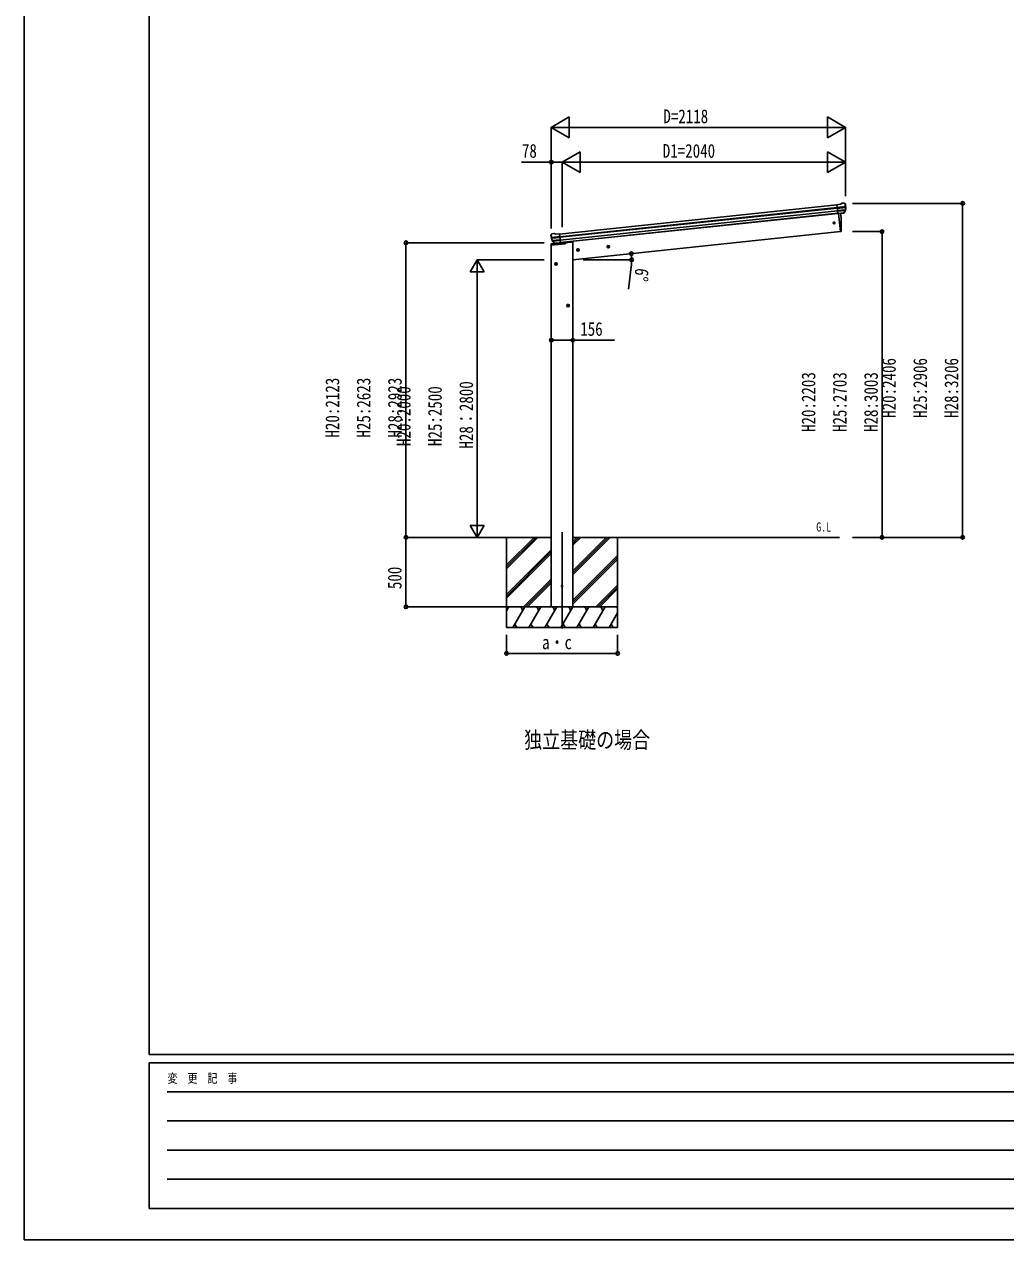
# Model space of a CAD drawing. Units: millimetres, scale not verified. Extents: x -12615 to 12615, y -8910 to 8910.
# Drawn here: x -12615 to -5549, y -8910 to -155 of the extents above; entities that cross this region are included whole.
import ezdxf
from ezdxf.enums import TextEntityAlignment as Align

# ---------------------------------------------------------------- set-up
doc = ezdxf.new("R2010")
doc.units = ezdxf.units.MM
doc.header["$LTSCALE"] = 40
for name, color, linetype in [('0-2_USER1', 3, 'Continuous'), ('0-3_YKK_12', 2, 'Continuous'), ('0-4_YKK_13', 4, 'Continuous'), ('0-5_YKK_A1', 4, 'Continuous'), ('0-6_YKK_D', 6, 'Continuous'), ('0-7_YKK_ZWAK', 7, 'Continuous')]:
    doc.layers.add(name, color=color, linetype=linetype)
doc.styles.add('ＭＳ ゴシック', font='')
doc.styles.get('ＭＳ ゴシック').set_extended_font_data('MS Gothic')

msp = doc.modelspace()

# ---------------------------------------------------------------- linework, layer by layer
at = {"layer": '0-3_YKK_12'}
msp.add_line((-8743.12, -3812.97), (-8743.12, -4506.29), dxfattribs=at)
at = {"layer": '0-4_YKK_13'}
for p, q in [((-6738.31, -1451.67), (-6764.83, -1454.46)), ((-6758.05, -1519.01), (-6764.83, -1454.46)), ((-6762.67, -1474.99), (-6702.93, -1468.71)), ((-6702.46, -1474.58), (-6762.06, -1480.84)), ((-6711.99, -1442.87), (-6712, -1442.87)), ((-6708.33, -1443.96), (-6708.33, -1443.96)), ((-6708.33, -1443.96), (-6704.01, -1447.46)), ((-6704.01, -1447.46), (-6703.15, -1448.16)), ((-6701.76, -1451.85), (-6702.07, -1450)), ((-6703.29, -1491.33), (-6760.33, -1497.33)), ((-6704.68, -1495.99), (-6759.86, -1501.79)), ((-6714.69, -1514.23), (-6758.07, -1518.79)), ((-6758.05, -1519.01), (-6748.1, -1517.97)), ((-6751.48, -1518.32), (-6737.77, -1648.7)), ((-6748.1, -1517.97), (-6747.83, -1518.03)), ((-6747.83, -1518.03), (-6722.5, -1515.37)), ((-6722.5, -1515.37), (-6722.24, -1515.25)), ((-6722.24, -1515.25), (-6714.55, -1514.44)), ((-6713.24, -1512.57), (-6703.79, -1494.27)), ((-6712.19, -1513), (-6702.07, -1494.74)), ((-6737.77, -1648.7), (-6735.72, -1648.41)), ((-8823.29, -1746.73), (-8822.05, -1737.31)), ((-8822.28, -1746.62), (-8823.29, -1746.73)), ((-8823.15, -1674.82), (-8823.24, -1672.95)), ((-8821.87, -1670.05), (-8822.56, -1670.92)), ((-8822.28, -1746.62), (-8720.77, -1735.95)), ((-8821.07, -1737.38), (-8822.28, -1746.62)), ((-8822.28, -1746.62), (-8821.07, -1737.38)), ((-8818.37, -1665.74), (-8821.87, -1670.05)), ((-8820.55, -1737.39), (-8821.76, -1746.57)), ((-8821.07, -1737.38), (-8821.16, -1736.45)), ((-8821.16, -1736.45), (-8821.07, -1737.38)), ((-8716.29, -1726.36), (-8821.07, -1737.38)), ((-8821.07, -1737.38), (-8716.29, -1726.36)), ((-8716.29, -1726.43), (-8820.55, -1737.39)), ((-8819.62, -1737.8), (-8819.67, -1737.3)), ((-8716.29, -1726.94), (-8819.62, -1737.8)), ((-8758.76, -1684.79), (-8818.5, -1691.07)), ((-8818.37, -1665.74), (-8818.37, -1665.73)), ((-8817.75, -1696.91), (-8758.14, -1690.64)), ((-8815.01, -1663.91), (-8815.01, -1663.91)), ((-8800.24, -1732.46), (-8813.93, -1716.71)), ((-8813.44, -1713.12), (-8756.41, -1707.13)), ((-8799.3, -1731.83), (-8812.34, -1715.89)), ((-8811.12, -1717.39), (-8755.94, -1711.59)), ((-8789.93, -1732.57), (-8797.63, -1733.38)), ((-8797.53, -1733.14), (-8754.16, -1728.58)), ((-8789.66, -1732.64), (-8789.93, -1732.57)), ((-8764.33, -1729.97), (-8789.66, -1732.64)), ((-8787.44, -1667.05), (-8760.92, -1664.26)), ((-8764.08, -1729.86), (-8764.33, -1729.97)), ((-8754.13, -1728.81), (-8764.08, -1729.86)), ((-8754.13, -1728.81), (-8760.92, -1664.26)), ((-8751.29, -1729.11), (-8751.29, -1730.61)), ((-8716.29, -1730.98), (-8716.29, -1726.36))]:
    msp.add_line(p, q, dxfattribs=at)
for points in [[(-6738.31, -1451.67), (-6726.71, -1444.7), (-6726.71, -1444.7)], [(-6725.48, -1444.29), (-6725.48, -1444.29), (-6712, -1442.87)], [(-8801.52, -1662.49), (-8801.52, -1662.49), (-8815.01, -1663.91)], [(-8787.44, -1667.05), (-8800.23, -1662.64), (-8800.23, -1662.64)], [(-8821.16, -1736.45), (-8716.29, -1725.43), (-8716.29, -1726.36)]]:
    msp.add_lwpolyline(points, dxfattribs=at)
for centre, radius in [((-6784.57, -1586.15), 6.5), ((-8742.87, -4201.21), 5)]:
    msp.add_circle(centre, radius, dxfattribs=at)
for centre, radius, start, end in [((-6725.16, -1447.28), 3, 96.02369, 120.97631), ((-6711.47, -1447.85), 5, 51.04426, 95.95574), ((-6895.31, -1473.5), 192.44, 1.4271, 6.57578), ((-6902.65, -1472.97), 200.2, 354.20009, 359.53883), ((-6657.66, -1466.6), 45.32, 182.67122, 185.64518), ((-6702.27, -1475.92), 1.35, 95.1605, 97.91927), ((-6699.66, -1474.36), 2.74, 179.02151, 184.43412), ((-6902.65, -1472.97), 202, 354.13916, 6), ((-7632.38, -1608.49), 900, 357.63919, 5.84085), ((-6714.81, -1511.55), 2.99, 285.2717, 331.00739), ((-6706.46, -1492.9), 3, 332.69111, 354.20009), ((-6704.69, -1493.29), 3, 331, 354.13916), ((-8801.21, -1665.48), 3, 71.02369, 95.97631), ((-6736.14, -1645.44), 3, 278, 357.63919), ((-8622.26, -1653.71), 202, 186, 197.86084), ((-8821.06, -1737.45), 1, 96, 172.5), ((-8821.78, -1740.97), 3.66, 78.7113, 94.17753), ((-8821.78, -1740.97), 3.66, 78.7113, 94.17753), ((-8629.33, -1655.76), 192.44, 185.42422, 190.5729), ((-8863.22, -1698.41), 45.32, 6.35482, 9.32878), ((-8814.48, -1668.88), 5, 96.04426, 140.95574), ((-8820.52, -1697.27), 2.74, 7.56588, 12.97849), ((-8817.65, -1698.25), 1.35, 94.08073, 96.8395), ((-8622.26, -1653.71), 200.2, 192.46117, 197.79991), ((-8811.67, -1714.74), 3, 197.86084, 221), ((-8810.02, -1713.99), 3, 197.79991, 219.30889), ((-8797.98, -1730.5), 2.99, 220.99261, 266.7283), ((-8721.29, -1730.98), 5, 276, 0)]:
    msp.add_arc(centre, radius, start, end, dxfattribs=at)
for centre, major_axis, ratio, start_param, end_param in [((-6704.02, -1451.46), (-0.87, 5.91), 0.020485, 0.671432, 1.5691306), ((-6709.41, -1446.94), (5.88, -1.31), 0.24881, 0.460585, 0.4641038), ((-6705.03, -1450.49), (-2.34, 1.9), 0.995767, 3.9859716, 4.712389), ((-6900.34, -1494.92), (-20.92, 199.05), 0.994373, 4.7113789, 4.7277536), ((-6715.01, -1511.25), (-0.11, 3), 0.642905, 3.2459383, 4.203928), ((-6714.87, -1511.45), (1.66, -2.51), 0.997631, 5.8041905, 5.8929484), ((-6714.94, -1511.35), (3.53, -2.11), 0.650902, 5.2561448, 5.3289554), ((-6712.57, -1511), (1.08, 3.13), 0.040856, 2.1135035, 2.1416249), ((-8820.23, -1672.8), (1.9, 2.34), 0.995767, 1.5707963, 2.2972137), ((-8816.69, -1668.42), (-5.48, -2.51), 0.24881, 5.8190815, 5.8226003), ((-8821.02, -1673.96), (-0.38, 5.97), 0.020485, 4.7140547, 5.6117533), ((-8619.95, -1675.65), (-20.92, 199.05), 0.994373, 1.5554317, 1.5718064), ((-8800.28, -1730.42), (-1.71, 2.84), 0.040856, 4.1415604, 4.1696818), ((-8797.85, -1730.17), (-0.51, 2.96), 0.642905, 2.0792573, 3.037247), ((-8797.89, -1730.27), (-3.02, -2.79), 0.650902, 0.9542299, 1.0270405), ((-8797.93, -1730.39), (-1.1, -2.8), 0.997631, 0.3902369, 0.4789948)]:
    msp.add_ellipse(centre, major_axis=major_axis, ratio=ratio, start_param=start_param, end_param=end_param, dxfattribs=at)
at = {"layer": '0-5_YKK_A1'}
for p, q in [((-8760.71, -1666.25), (-6764.62, -1456.45)), ((-8758.72, -1685.14), (-6762.64, -1475.35)), ((-8758.29, -1689.32), (-6762.2, -1479.52)), ((-8756.19, -1709.18), (-6760.11, -1499.38)), ((-6758.35, -1516.12), (-8754.44, -1725.92)), ((-6758.25, -1517.12), (-8683.54, -1719.47)), ((-6751.48, -1518.32), (-6737.77, -1648.7)), ((-6737.77, -1648.7), (-8665.12, -1851.27)), ((-8820.62, -4351.27), (-8820.62, -1746.45)), ((-8683.54, -1719.47), (-8682.93, -1725.27)), ((-8665.12, -4351.21), (-8665.12, -1725.27)), ((-8410.89, -1749.63), (-8416.96, -1754.04)), ((-8409.06, -1767.04), (-8411.15, -1747.15)), ((-8404.03, -1752.68), (-8410.89, -1749.63)), ((-8618.95, -1779.05), (-8638.85, -1781.14)), ((-8629.68, -1772.63), (-8635.76, -1777.04)), ((-8635.76, -1777.04), (-8634.97, -1784.5)), ((-8634.97, -1784.5), (-8628.12, -1787.56)), ((-8627.85, -1790.04), (-8629.95, -1770.15)), ((-8622.83, -1775.68), (-8629.68, -1772.63)), ((-8400.16, -1756.05), (-8420.05, -1758.14)), ((-8416.96, -1754.04), (-8416.18, -1761.51)), ((-8416.18, -1761.51), (-8409.32, -1764.56)), ((-8776.12, -1880.82), (-8796.12, -1880.82)), ((-8786.12, -1873.31), (-8792.62, -1877.07)), ((-8792.62, -1877.07), (-8792.62, -1884.57)), ((-8792.62, -1884.57), (-8786.12, -1888.32)), ((-8786.12, -1890.82), (-8786.12, -1870.82)), ((-8779.62, -1877.07), (-8786.12, -1873.31)), ((-8689.12, -2180.82), (-8709.12, -2180.82)), ((-8699.12, -2173.31), (-8705.62, -2177.07)), ((-8705.62, -2177.07), (-8705.62, -2184.57)), ((-8705.62, -2184.57), (-8699.12, -2188.32)), ((-8699.12, -2190.82), (-8699.12, -2170.82)), ((-8692.62, -2177.07), (-8699.12, -2173.31)), ((-9271.75, -3851.27), (-8820.62, -3851.27)), ((-9143.12, -3851.27), (-9143.12, -4501.27)), ((-9143.12, -4077.9), (-8916.48, -3851.27)), ((-9143.12, -4063.76), (-8930.63, -3851.27)), ((-9143.12, -4049.61), (-8944.77, -3851.27)), ((-8665.12, -3851.27), (-6746.17, -3851.27)), ((-8665.12, -4120.4), (-8395.98, -3851.27)), ((-8665.12, -4106.26), (-8410.13, -3851.27)), ((-8665.12, -4092.11), (-8424.27, -3851.27)), ((-8665.12, -3908.21), (-8608.18, -3851.27)), ((-8665.12, -3894.07), (-8622.32, -3851.27)), ((-8665.12, -3879.92), (-8636.46, -3851.27)), ((-8343.12, -3851.33), (-8343.12, -4501.27)), ((-9143.12, -4261.74), (-8821.12, -3939.75)), ((-9143.12, -4275.89), (-8821.12, -3953.89)), ((-9143.12, -4290.03), (-8821.12, -3968.03)), ((-8665.12, -4304.24), (-8343.12, -3982.25)), ((-8665.12, -4318.39), (-8343.12, -3996.39)), ((-8665.12, -4332.53), (-8343.12, -4010.53)), ((-9020.51, -4351.27), (-8821.12, -4151.88)), ((-9006.36, -4351.27), (-8821.12, -4166.02)), ((-8992.22, -4351.27), (-8821.12, -4180.16)), ((-8500.01, -4351.27), (-8343.12, -4194.38)), ((-8485.86, -4351.27), (-8343.12, -4208.52)), ((-8471.72, -4351.27), (-8343.12, -4222.66)), ((-8343.12, -4351.27), (-9143.12, -4351.27)), ((-9143.12, -4380.21), (-9126.41, -4351.27)), ((-9141.41, -4377.25), (-9143.12, -4374.29)), ((-9097.54, -4501.27), (-9010.94, -4351.27)), ((-9025.94, -4377.25), (-9040.94, -4351.27)), ((-8982.07, -4501.27), (-8895.47, -4351.27)), ((-8910.47, -4377.25), (-8925.47, -4351.27)), ((-8866.6, -4501.27), (-8780, -4351.27)), ((-8795, -4377.25), (-8810, -4351.27)), ((-8751.13, -4501.27), (-8664.53, -4351.27)), ((-8679.53, -4377.25), (-8694.53, -4351.27)), ((-8635.66, -4501.27), (-8549.06, -4351.27)), ((-8564.06, -4377.25), (-8579.06, -4351.27)), ((-8520.19, -4501.27), (-8433.59, -4351.27)), ((-8448.59, -4377.25), (-8463.59, -4351.27)), ((-8343.12, -4359.94), (-8348.12, -4351.27)), ((-8404.72, -4501.27), (-8343.12, -4394.56)), ((-9143.12, -4501.27), (-8343.12, -4501.27)), ((-9082.54, -4475.29), (-9067.54, -4501.27)), ((-8967.07, -4475.29), (-8952.07, -4501.27)), ((-8851.6, -4475.29), (-8836.6, -4501.27)), ((-8736.13, -4475.29), (-8721.13, -4501.27)), ((-8620.66, -4475.29), (-8605.66, -4501.27)), ((-8505.19, -4475.29), (-8490.19, -4501.27)), ((-8389.72, -4475.29), (-8374.72, -4501.27))]:
    msp.add_line(p, q, dxfattribs=at)
for points in [[(-8665.12, -1725.27), (-8685.12, -1725.27), (-8716.29, -1728.55)], [(-8628.12, -1787.56), (-8622.04, -1783.15), (-8622.83, -1775.68)], [(-8409.32, -1764.56), (-8403.25, -1760.15), (-8404.03, -1752.68)], [(-8786.12, -1888.32), (-8779.62, -1884.57), (-8779.62, -1877.07)], [(-8699.12, -2188.32), (-8692.62, -2184.57), (-8692.62, -2177.07)]]:
    msp.add_lwpolyline(points, dxfattribs=at)
for centre, radius in [((-8410.11, -1757.1), 8.5), ((-8410.11, -1757.1), 7.7), ((-8410.11, -1757.1), 6.5), ((-8628.9, -1780.09), 8.5), ((-8628.9, -1780.09), 7.7), ((-8628.9, -1780.09), 6.5), ((-8786.12, -1880.82), 8.5), ((-8786.12, -1880.82), 7.7), ((-8786.12, -1880.82), 6.5), ((-8699.12, -2180.82), 8.5), ((-8699.12, -2180.82), 7.7), ((-8699.12, -2180.82), 6.5)]:
    msp.add_circle(centre, radius, dxfattribs=at)
at = {"layer": '0-6_YKK_D'}
for p, q in [((-8821.12, -897.87), (-8691.21, -822.87)), ((-8691.21, -972.87), (-8691.21, -822.87)), ((-6702.73, -897.87), (-6832.63, -822.87)), ((-6832.63, -822.87), (-6832.63, -972.87)), ((-8821.12, -1615.29), (-8821.12, -896.87)), ((-8821.12, -897.87), (-8691.21, -972.87)), ((-8821.12, -897.87), (-8561.31, -897.87)), ((-8671.12, -897.87), (-6852.73, -897.87)), ((-6702.73, -897.87), (-6962.54, -897.87)), ((-6702.73, -897.87), (-6832.63, -972.87)), ((-6702.73, -1392.55), (-6702.73, -896.87)), ((-8742.87, -1147.87), (-8612.96, -1072.87)), ((-8612.96, -1222.87), (-8612.96, -1072.87)), ((-6702.73, -1147.87), (-6832.63, -1072.87)), ((-6832.63, -1072.87), (-6832.63, -1222.87)), ((-8820.62, -1625.29), (-8820.62, -1146.87)), ((-8742.87, -1617.12), (-8742.87, -1146.87)), ((-8742.87, -1617.12), (-8742.87, -1146.87)), ((-8742.87, -1147.87), (-8612.96, -1222.87)), ((-8742.87, -1147.87), (-8483.06, -1147.87)), ((-8592.87, -1147.87), (-6852.73, -1147.87)), ((-6702.73, -1147.87), (-6962.54, -1147.87)), ((-6702.73, -1147.87), (-6832.63, -1222.87)), ((-6702.73, -1391.55), (-6702.73, -1146.87)), ((-6650.9, -1444.86), (-5857.97, -1444.86)), ((-5858.97, -3851.27), (-5858.97, -1444.86)), ((-6651.9, -1648.7), (-6438.04, -1648.7)), ((-6439.04, -1648.7), (-6439.04, -3851.27)), ((-8871.12, -1728.76), (-9868.3, -1728.76)), ((-9867.3, -1728.76), (-9867.3, -3851.27)), ((-9353.56, -1851.27), (-9403.56, -1937.87)), ((-8871.12, -1851.27), (-9354.56, -1851.27)), ((-9353.56, -1851.27), (-9303.56, -1937.87)), ((-9353.56, -1851.27), (-9353.56, -2024.47)), ((-8590.75, -1851.27), (-8241.2, -1851.27)), ((-8245.28, -1902.18), (-8264.82, -2063.39)), ((-9403.56, -1937.87), (-9303.56, -1937.87)), ((-9353.56, -1951.27), (-9353.56, -3751.27)), ((-9353.56, -3851.27), (-9353.56, -3678.06)), ((-9272.75, -3851.27), (-9868.3, -3851.27)), ((-9272.75, -3851.27), (-9868.3, -3851.27)), ((-9867.3, -3851.27), (-9867.3, -4351.27)), ((-9353.56, -3851.27), (-9403.56, -3764.67)), ((-9303.56, -3764.67), (-9403.56, -3764.67)), ((-9272.75, -3851.27), (-9354.56, -3851.27)), ((-9353.56, -3851.27), (-9303.56, -3764.67)), ((-6651.9, -3851.27), (-6438.04, -3851.27)), ((-6651.9, -3851.27), (-5857.97, -3851.27)), ((-9144.12, -4351.27), (-9868.3, -4351.27)), ((-9143.12, -4552.21), (-9143.12, -4687.98)), ((-8343.12, -4552.21), (-8343.12, -4687.98)), ((-9143.12, -4686.98), (-8343.12, -4686.98))]:
    msp.add_line(p, q, dxfattribs=at)
for points in [[(-8742.87, -1147.87), (-8820.62, -1147.87), (-9034.02, -1147.87)], [(-8820.62, -2430.82), (-8665.12, -2430.82), (-8365.32, -2430.82)]]:
    msp.add_lwpolyline(points, dxfattribs=at)
for centre in [(-8820.62, -1147.87), (-5858.97, -1444.86), (-6439.04, -1648.7), (-9867.3, -1728.76), (-8244.52, -1807.06), (-8242.2, -1851.27), (-8820.62, -2430.82), (-8665.12, -2430.82), (-9867.3, -3851.27), (-9867.3, -3851.27), (-6439.04, -3851.27), (-5858.97, -3851.27), (-9867.3, -4351.27), (-9143.12, -4686.98), (-8343.12, -4686.98)]:
    msp.add_circle(centre, 12.75, dxfattribs=at)
for start, end in [(0, 6), (353.08641, 0)]:
    msp.add_arc((-8665.12, -1851.27), 422.91, start, end, dxfattribs=at)
at = {"layer": '0-7_YKK_ZWAK'}
for p, q in [((-11714.94, -7575), (-11714.94, 8325)), ((11685.06, -7575), (-11714.94, -7575)), ((-3914.94, -7635), (-11714.94, -7635)), ((-11714.94, -8685), (-11714.94, -7635)), ((-11587.44, -7845), (-4064.94, -7845)), ((-11587.44, -8055), (-4064.94, -8055)), ((-11587.44, -8265), (-4064.94, -8265)), ((-11587.44, -8475), (-4064.94, -8475)), ((-11714.94, -8685), (-3914.94, -8685))]:
    msp.add_line(p, q, dxfattribs=at)
msp.add_lwpolyline([(-12615, -8910), (12615, -8910), (12615, 8910), (-12615, 8910)], close=True, dxfattribs=at)

# ---------------------------------------------------------------- texts
at = {"layer": '0-2_USER1', "style": 'ＭＳ ゴシック', "width": 0.8}
for s, height, p in [('G.L', 65.98, (-6912.69, -3828.8)), ('独立基礎の場合', 118.8, (-9016.07, -5404.75))]:
    msp.add_text(s, height=height, dxfattribs=at).set_placement(p, align=Align.BOTTOM_LEFT)
at = {"layer": '0-6_YKK_D', "style": 'ＭＳ ゴシック', "width": 0.8}
for s, p in [('D=2118', (-8013.92, -897.07)), ('78', (-9032.02, -1145.87)), ('D1=2040', (-8018, -1146.21)), ('156', (-8612.12, -2428.82)), ('a・c', (-8887.12, -4686.18))]:
    msp.add_text(s, height=98.97, dxfattribs=at).set_placement(p, align=Align.BOTTOM_LEFT)
for s, rotation, p in [('6°', 263.086, (-8243.53, -1904.4)), ('H20:2406', 90, (-6310.64, -2990.06)), ('H25:2906', 90, (-6085.64, -2990.06)), ('H28:3206', 90, (-5860.64, -2990.06)), ('H20:2123', 90, (-10318.1, -3132.02)), ('H25:2623', 90, (-10093.1, -3132.02)), ('H28:2923', 90, (-9868.1, -3132.02)), ('H20:2203', 90, (-6889.84, -3091.98)), ('H25:2703', 90, (-6664.84, -3091.98)), ('H28:3003', 90, (-6439.84, -3091.98)), ('H20:2000', 90, (-9804.36, -3193.27)), ('H25:2500', 90, (-9579.36, -3193.27)), ('H28：2800', 90, (-9354.36, -3211.27)), ('500', 90, (-9869.3, -4223.67))]:
    msp.add_text(s, height=98.97, rotation=rotation, dxfattribs=at).set_placement(p, align=Align.BOTTOM_LEFT)
at = {"layer": '0-7_YKK_ZWAK', "style": 'ＭＳ ゴシック', "width": 0.8}
msp.add_text('変  更  記  事', height=65.98, dxfattribs=at).set_placement((-11583.93, -7800), align=Align.BOTTOM_LEFT)

doc.saveas('drawing.dxf')
